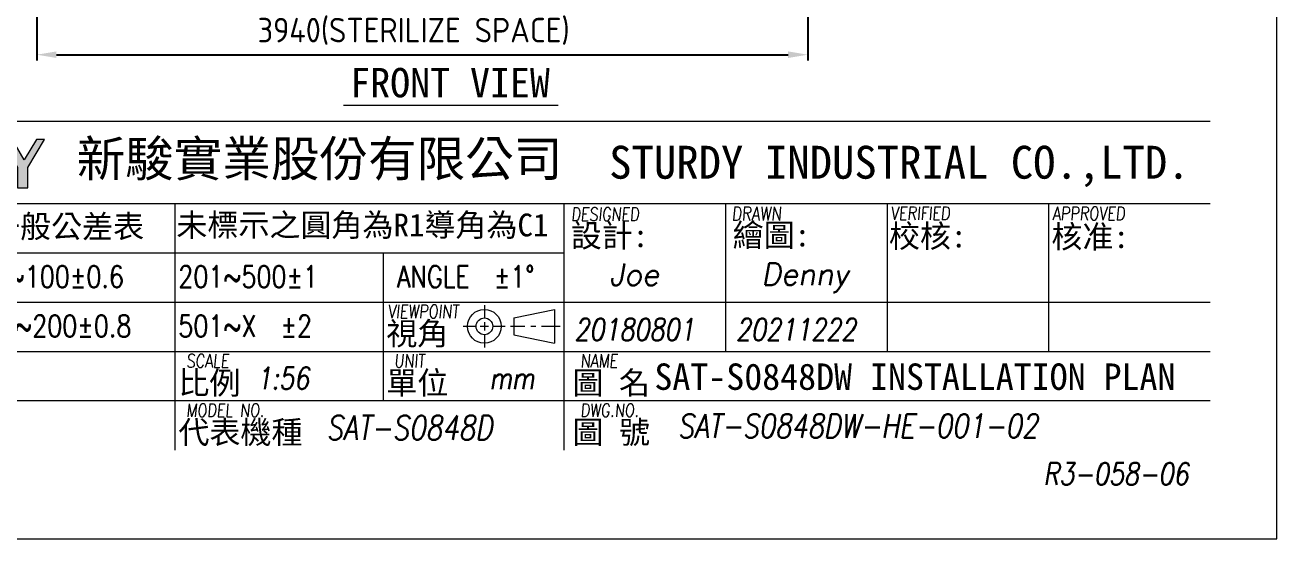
# Model space of a CAD drawing. Header units: millimetres. Extents: x 0 to 16408, y 0 to 11536.
# Drawn here: x 10009 to 16408, y 0 to 2623 of the extents above; entities that cross this region are included whole.
import ezdxf

# ---------------------------------------------------------------- set-up
doc = ezdxf.new("R2010")
doc.units = ezdxf.units.MM
doc.header["$MEASUREMENT"] = 0
doc.layers.get('0').update_dxf_attribs({"lineweight": 25})
for name, color, linetype, lineweight in [('D', 3, 'Continuous', 13), ('F', 7, 'Continuous', 15), ('T', 4, 'Continuous', 15)]:
    doc.layers.add(name, color=color, linetype=linetype, lineweight=lineweight)
doc.styles.get("Standard").update_dxf_attribs({"font": 'KAIU.TTF'})
doc.styles.add('STU25', font='isocp2.shx')
doc.styles.add('Text', font='romans.shx', dxfattribs={"width": 0.8, "oblique": 10})
doc.dimstyles.new('STU25', dxfattribs={"dimscale": 50, "dimtxt": 2.5, "dimasz": 2, "dimexe": 0.6, "dimexo": 1, "dimgap": 1, "dimtad": 1, "dimdsep": 46, "dimtxsty": 'STU25', "dimcen": 2, "dimazin": 2, "dimtfac": 1, "dimtmove": 0, "dimatfit": 3, "dimfxl": 0, "dimtolj": 1, "dimtzin": 0, "dimarcsym": 0})

# ---------------------------------------------------------------- blocks, each defined once
blk = doc.blocks.new('*D23')
at = {"layer": 'D', "color": 0, "lineweight": -2}
for p, q in [((10069.3, 3263.1), (10069.3, 2442.1)), ((14009.3, 3263.1), (14009.3, 2442.1)), ((10169.3, 2472.1), (13909.3, 2472.1))]:
    blk.add_line(p, q, dxfattribs=at)
at = {"layer": 'D', "color": 0}
for points in [[(10169.3, 2488.8), (10169.3, 2455.4), (10069.3, 2472.1)], [(13909.3, 2455.4), (13909.3, 2488.8), (14009.3, 2472.1)]]:
    blk.add_solid(points, dxfattribs=at)
at = {"layer": 'Defpoints', "color": 0}
for p in [(10069.3, 3313.1), (14009.3, 3313.1), (14009.3, 2472.1)]:
    blk.add_point(p, dxfattribs=at)
at = {"layer": 'D', "color": 0, "insert": (11197.8, 2660.1), "char_height": 125, "attachment_point": 1, "style": 'STU25'}
blk.add_mtext('\\A1;3940(STERILIZE SPACE)', dxfattribs=at)
blk = doc.blocks.new('新駿LOGO')
at = {"layer": 'F'}
h = blk.add_hatch(color=256, dxfattribs=at)
edge = h.paths.add_edge_path()
edge.add_spline(control_points=[(-509.51, -443.62), (-509.51, -443.62), (-509.51, -441.77), (-509.51, -441.77), (-509.51, -441.77), (-511, -439.2), (-511, -439.2), (-511, -439.2), (-510.64, -439.2), (-510.64, -439.2), (-510.64, -439.2), (-510.3, -439.19), (-510.04, -439.32), (-509.79, -439.45), (-509.71, -439.68), (-509.71, -439.68), (-509.71, -439.68), (-508.9, -441.07), (-508.9, -441.07), (-508.9, -441.07), (-507.78, -439.2), (-507.78, -439.2), (-507.78, -439.2), (-507.05, -439.2), (-507.05, -439.2), (-507.05, -439.2), (-508.59, -441.77), (-508.59, -441.77), (-508.59, -441.77), (-508.59, -443.62), (-508.59, -443.62), (-508.59, -443.62), (-509.51, -443.62), (-509.51, -443.62)], knot_values=[0, 0, 0, 0, 1, 1, 1, 2, 2, 2, 3, 3, 3, 4, 4, 4, 5, 5, 5, 6, 6, 6, 7, 7, 7, 8, 8, 8, 9, 9, 9, 10, 10, 10, 11, 11, 11, 11], degree=3, periodic=0)
at = {"layer": 'F', "lineweight": 0}
blk.add_open_spline([(-509.51, -443.62), (-509.51, -443.62), (-509.51, -441.77), (-509.51, -441.77), (-509.51, -441.77), (-511, -439.2), (-511, -439.2), (-511, -439.2), (-510.64, -439.2), (-510.64, -439.2), (-510.64, -439.2), (-510.3, -439.19), (-510.04, -439.32), (-509.79, -439.45), (-509.71, -439.68), (-509.71, -439.68), (-509.71, -439.68), (-508.9, -441.07), (-508.9, -441.07), (-508.9, -441.07), (-507.78, -439.2), (-507.78, -439.2), (-507.78, -439.2), (-507.05, -439.2), (-507.05, -439.2), (-507.05, -439.2), (-508.59, -441.77), (-508.59, -441.77), (-508.59, -441.77), (-508.59, -443.62), (-508.59, -443.62), (-508.59, -443.62), (-509.51, -443.62), (-509.51, -443.62)], degree=3, knots=[0, 0, 0, 0, 1, 1, 1, 2, 2, 2, 3, 3, 3, 4, 4, 4, 5, 5, 5, 6, 6, 6, 7, 7, 7, 8, 8, 8, 9, 9, 9, 10, 10, 10, 11, 11, 11, 11], dxfattribs=at)
at = {"attachment_point": 1, "style": 'STU25'}
for s, insert, char_height in [('{\\f標楷體|b0|i0|c136|p65;新駿實業股份有限公司}', (-504.12, -439.33), 3.25), ('{\\f標楷體|b0|i0|c136|p65;STURDY\\H0.9667x; \\H1.034x;INDUSTRIAL CO.,LTD.}', (-455.51, -439.78), 3)]:
    blk.add_mtext(s, dxfattribs=dict(at, insert=insert, char_height=char_height))

msp = doc.modelspace()

# ---------------------------------------------------------------- linework, layer by layer
at = {"layer": 'D'}
msp.add_line((11636.752, 2214.172), (12733.946, 2214.172), dxfattribs=at)
at = {"layer": 'F', "color": 7}
for p, q in [((8730.996, 2133.004), (16066.996, 2133.004)), ((8730.996, 1713.004), (16066.996, 1713.004)), ((10774.996, 1713.004), (10774.996, 453.004)), ((13588.996, 1713.004), (13588.996, 957.004)), ((14414.996, 1713.004), (14414.996, 957.004)), ((15240.996, 1713.004), (15240.996, 957.004)), ((8730.996, 1461.004), (12762.996, 1461.004)), ((11838.996, 1461.004), (11838.996, 705.004)), ((8730.996, 1209.004), (16066.996, 1209.004)), ((12034.996, 1209.004), (16066.996, 1209.004)), ((12762.996, 1209.004), (16066.996, 1209.004)), ((8730.996, 957.004), (16066.996, 957.004)), ((16066.996, 705.004), (8730.996, 705.004))]:
    msp.add_line(p, q, dxfattribs=at)
at = {"layer": 'F'}
msp.add_line((12762.996, 1713.004), (12762.996, 453.004), dxfattribs=at)
at = {"layer": 'F', "color": 0}
for p, q in [((12356.765, 1193.686), (12356.765, 1128.055)), ((12506.445, 1128.055), (12714.992, 1171.705)), ((12714.992, 1171.705), (12714.992, 999.047)), ((12356.765, 1106.947), (12356.765, 1063.805)), ((12506.445, 1128.055), (12506.445, 1042.697)), ((12248.455, 1085.376), (12314.086, 1085.376)), ((12335.194, 1085.376), (12378.336, 1085.376)), ((12356.765, 1042.697), (12356.765, 977.066)), ((12399.445, 1085.376), (12463.664, 1085.376)), ((12490.332, 1085.376), (12564.242, 1085.376)), ((12506.445, 1042.697), (12714.992, 999.047)), ((12594.045, 1085.376), (12620.271, 1085.376)), ((12648.382, 1085.376), (12744.607, 1085.376))]:
    msp.add_line(p, q, dxfattribs=at)
at = {"layer": 'F', "color": 6}
msp.add_lwpolyline([(0, 11536), (0, 0), (16408, 0), (16408, 11536)], close=True, dxfattribs=at)
at = {"layer": 'F', "color": 0}
for radius in [86.329, 42.679]:
    msp.add_circle((12356.765, 1085.376), radius, dxfattribs=at)

# ---------------------------------------------------------------- block references
at = {"xscale": 56, "yscale": 56, "zscale": 56}
msp.add_blockref('新駿LOGO', (38503.336, 26634.769), dxfattribs=at)

# ---------------------------------------------------------------- texts
at = {"layer": 'D', "color": 4}
msp.add_text('SAT-S0848DW INSTALLATION PLAN', height=135, dxfattribs=at).set_placement((13225.857, 760.871))
at = {"layer": 'D', "color": 11, "insert": (11671.077, 2404.463), "char_height": 150, "attachment_point": 1}
msp.add_mtext('FRONT VIEW', dxfattribs=at)
at = {"layer": 'F', "lineweight": -3}
for s, height, p in [('未標註者一般公差表', 116.2416, (9190.449, 1537.213)), ('未標示之圓角為R1導角為C1', 116.24165, (10782.253, 1544.74)), ('設計:', 116.2416, (12798.207, 1489.971)), ('繪圖:', 116.2416, (13625.717, 1493.162)), ('校核:', 116.2416, (14424.829, 1488.199)), ('核准:', 116.2416, (15255.068, 1485.087)), ('視角', 116.2416, (11855.512, 990.608)), ('比例', 116.2416, (10792.702, 738.608)), ('單位', 116.2416, (11855.512, 738.608)), ('圖 名', 116.2416, (12807.147, 738.608)), ('代表機種', 116.2416, (10792.702, 486.608)), ('圖 號', 116.2416, (12807.147, 486.608))]:
    msp.add_text(s, height=height, dxfattribs=at).set_placement(p)
at = {"layer": 'F', "color": 1, "lineweight": 15, "style": 'Text', "oblique": 5, "width": 0.8}
for s, height, p in [('DESIGNED', 67.2, (12799.796, 1624.672)), ('DRAWN', 69.745, (13621.061, 1625.921)), ('VERIFIED', 67.2, (14432.36, 1629.041)), ('APPROVED', 67.2, (15260.012, 1627.487)), ('VIEWPOINT', 67.2, (11862.407, 1127.291)), ('SCALE', 67.2, (10832.548, 875.291)), ('UNIT', 67.2, (11895.358, 875.291)), ('NAME', 67.2, (12846.994, 875.291)), ('MODEL NO.', 67.2, (10832.548, 623.291)), ('DWG.NO.', 67.2, (12846.994, 623.291))]:
    msp.add_text(s, height=height, dxfattribs=at).set_placement(p)
at = {"layer": 'F', "lineweight": 20, "style": 'Text', "width": 0.8}
for s, p in [('51~100±0.6', (9761.722, 1283.049)), ('201~500±1', (10792.259, 1283.049)), ('ANGLE  ±1%%D', (11909.857, 1283.049)), ('101~200±0.8', (9723.115, 1031.049)), ('501~X  ±2', (10792.259, 1031.049))]:
    msp.add_text(s, height=112, dxfattribs=at).set_placement(p)
at = {"layer": 'T', "lineweight": 20, "style": 'Text', "oblique": 10}
for s, p in [('Joe', (12994.805, 1293.862)), ('Denny', (13772.881, 1295.694))]:
    msp.add_text(s, height=112, dxfattribs=at).set_placement(p)
at = {"layer": 'T', "lineweight": 20, "style": 'Text', "oblique": 10, "width": 0.8}
for s, height, p in [('20180801', 112, (12816.318, 1013.237)), ('20211222', 112, (13642.318, 1013.237)), ('1:56', 112, (11191.936, 764.553)), ('mm', 112, (12382.392, 764.87)), ('SAT-S0848D', 123.2, (11549.042, 506.203)), ('SAT-S0848DW-HE-001-02', 121, (13344.645, 516.655))]:
    msp.add_text(s, height=height, dxfattribs=at).set_placement(p)
at = {"layer": 'T', "linetype": 'Continuous', "lineweight": 20, "insert": (15214.367, 388.296), "char_height": 112, "attachment_point": 1, "style": 'Text'}
msp.add_mtext('R3-058-06', dxfattribs=at)

# ---------------------------------------------------------------- dimensions: what is measured, and where the dimension line sits
at = {"layer": 'D'}
dim = msp.add_linear_dim(base=(14009.331, 2472.092), p1=(10069.331, 3313.066), p2=(14009.331, 3313.066), text='<>(STERILIZE SPACE)', dimstyle='STU25', dxfattribs=at)
dim.commit()
dim.dimension.update_dxf_attribs({"geometry": '*D23', "text_midpoint": (12048.82, 2472.092), "dimtype": 160})

doc.saveas('drawing.dxf')
